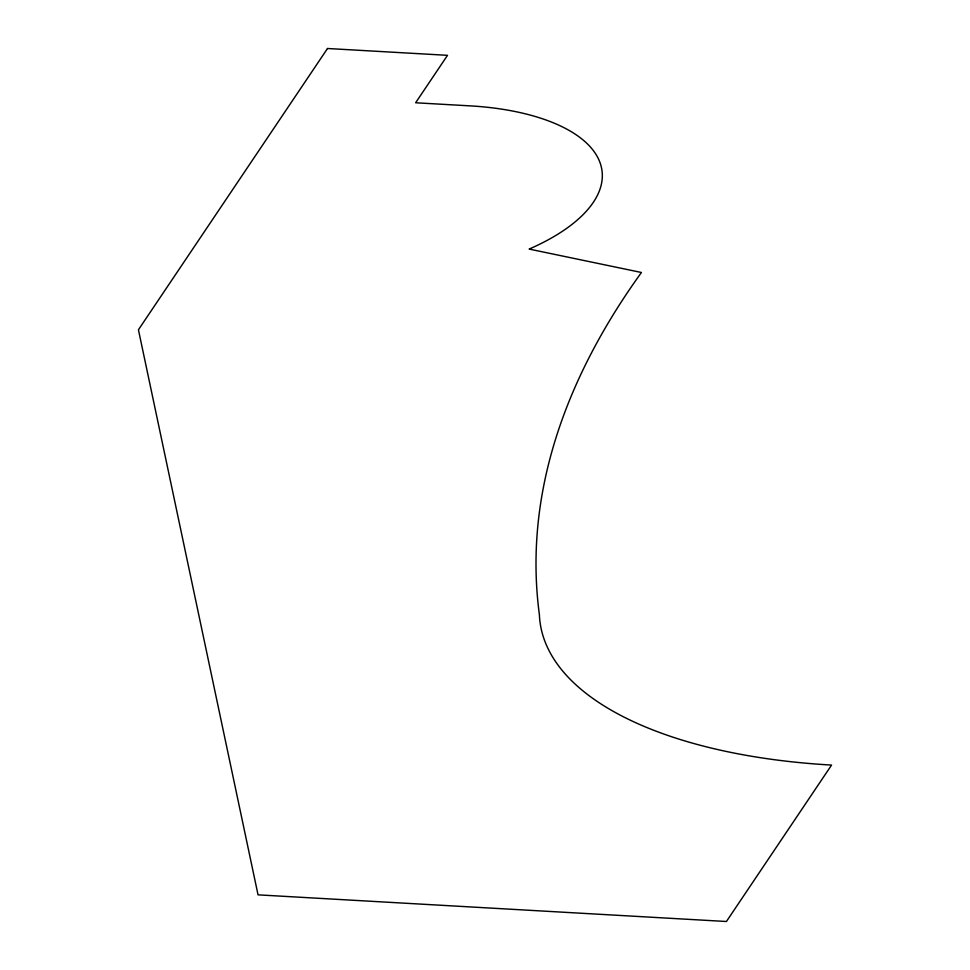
<?xml version="1.0" encoding="UTF-8"?>
<svg xmlns="http://www.w3.org/2000/svg" width="970" height="970" viewBox="0 0 970 970"><rect width="100%" height="100%" fill="white"/><g stroke="black" fill="none" stroke-linecap="round" stroke-linejoin="round"><path stroke-width="1.45" d="M327.508 48.5L138.431 329.788L258.044 894.849L726.421 921.5L831.569 765.075A421.744 186.858 -6.1 0 1 539.381 614.64A1950.815 864.355 -6.1 0 1 641.437 272.485L529.159 249.072A191.514 84.851 -6.1 0 0 599.654 161.675A191.514 84.851 -6.1 0 0 473.227 106.045L415.621 102.772L447.509 55.326L327.508 48.5"/></g></svg>
